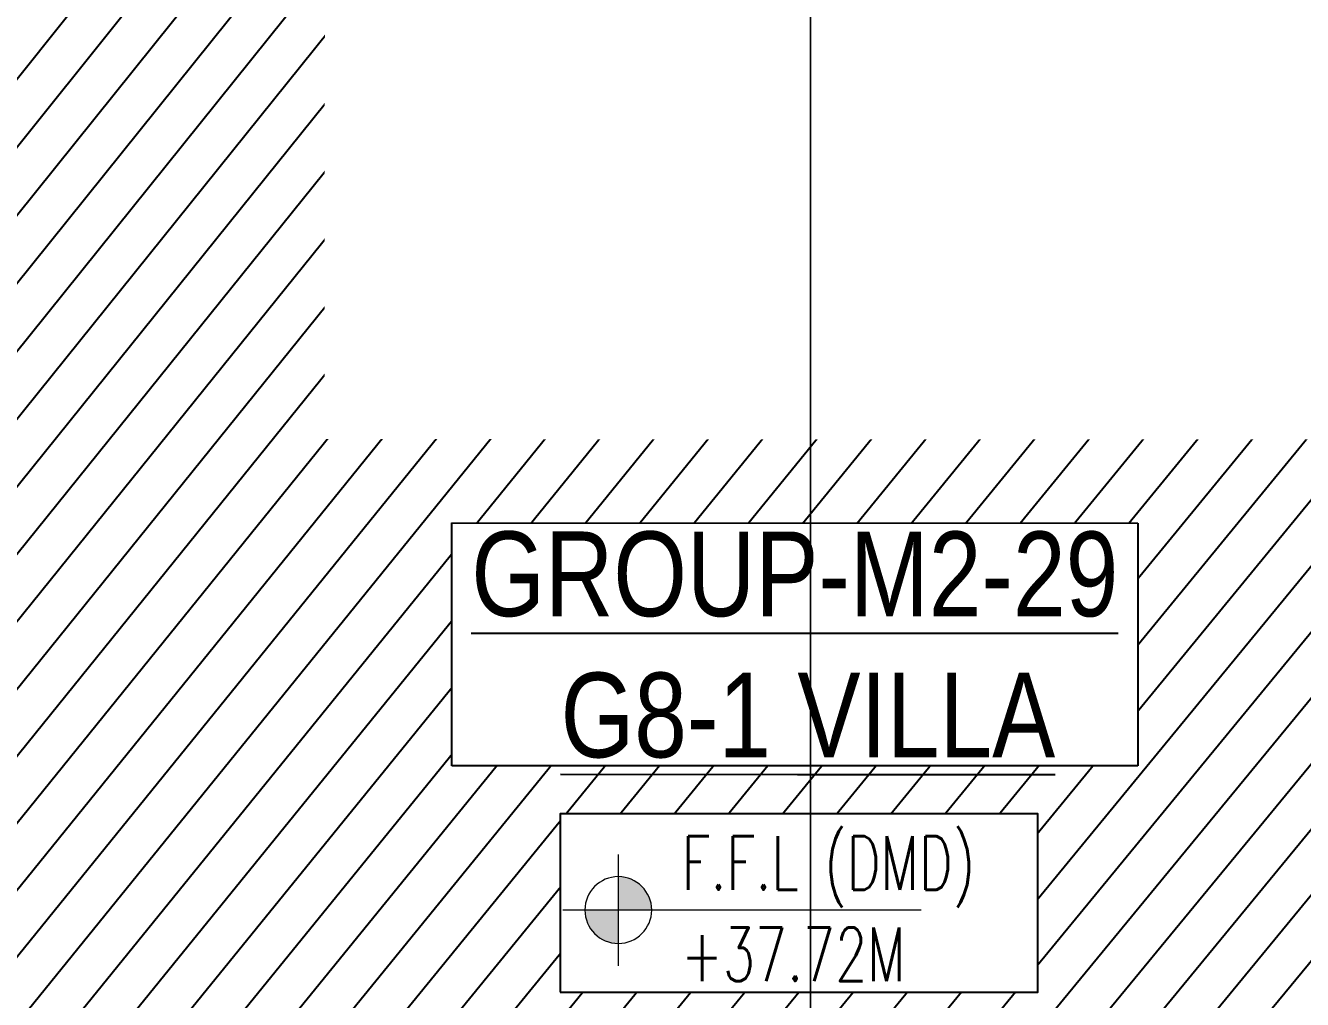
# Model space of a CAD drawing. Header units: centimetres. Extents: x -6122352 to 7132207, y -1694241 to 1947892.
# Drawn here: x 100188 to 107725, y -120287 to -114537 of the extents above; entities that cross this region are included whole.
import ezdxf
from ezdxf.xclip import XClip

# ---------------------------------------------------------------- set-up
doc = ezdxf.new("R2010")
doc.units = ezdxf.units.CM
doc.header["$MEASUREMENT"] = 0
doc.header["$XCLIPFRAME"] = 2
doc.linetypes.add('DASHED2', pattern=[0.375, 0.25, -0.125])
doc.linetypes.add('XR-AR-MID-SETTING OUT FOR MASTER$0$23585-XR-AR-MID-GROUND FLOOR$0$23261-XR-AR-SI-GF$0$HIDDEN', pattern=[0.375, 0.25, -0.125])
for name, color, linetype in [('00-MI-DIM', 7, 'Continuous'), ('@MI-REF LAYER', 7, 'Continuous'), ('B_TH_6', 7, 'Continuous'), ('XR-AR-MID-SETTING OUT FOR MASTER$0$23585-XR-AR-MID-GROUND FLOOR$0$A-Flor-Hral', 3, 'Continuous'), ('XR-AR-MID-SETTING OUT FOR MASTER$0$23585-XR-AR-MID-GROUND FLOOR$0$A-Flor-Strs', 1, 'Continuous'), ('XR-AR-MID-SETTING OUT FOR MASTER$0$23585-XR-AR-MID-GROUND FLOOR$0$G-SHAD-20', 251, 'Continuous'), ('XR-AR-MID-SETTING OUT FOR MASTER$0$23585-XR-AR-MID-GROUND FLOOR$0$GS-HATCH-FLOOR TILE', 251, 'Continuous'), ('Xref group 33-41$0$S-LEVELS', 2, 'Continuous'), ('Xref group 33-41$0$TYPICAL NEW PROFILE', 3, 'Continuous')]:
    doc.layers.add(name, color=color, linetype=linetype)
for name, color, linetype, lineweight in [('23585-XR-AR-DAMAC PLOT LIMITS$0$1-Mid units', 41, 'Continuous', 5), ('@ Foundations', 4, 'DASHED2', 50), ('A-ANNO-TEXT', 3, 'Continuous', 25), ('XR-AR-MID-SETTING OUT FOR MASTER$0$23585-XR-AR-MID-GROUND FLOOR$0$A-EQUP-KITN-PLAN', 202, 'Continuous', 9), ('XR-AR-MID-SETTING OUT FOR MASTER$0$23585-XR-AR-MID-GROUND FLOOR$0$A-FLOR-OVHD', 9, 'XR-AR-MID-SETTING OUT FOR MASTER$0$23585-XR-AR-MID-GROUND FLOOR$0$23261-XR-AR-SI-GF$0$HIDDEN', 15), ('XR-AR-MID-SETTING OUT FOR MASTER$0$23585-XR-AR-MID-GROUND FLOOR$0$A-WALL', 7, 'Continuous', 30), ('XR-AR-MID-SETTING OUT FOR MASTER$0$23585-XR-AR-MID-GROUND FLOOR$0$S-COLS', 51, 'Continuous', 40), ('Xref group 33-41$0$36-TAGLVL', 23, 'Continuous', 9)]:
    doc.layers.add(name, color=color, linetype=linetype, lineweight=lineweight)
doc.styles.add('Xref group 33-41$0$1710 X BOUNDARY WALL OPTION 1$0$Ariel', font='arial.ttf', dxfattribs={"width": 0.8})
doc.styles.add('Xref group 33-41$0$DLT_TEXT', font='romans.shx', dxfattribs={"width": 0.7})

# ---------------------------------------------------------------- blocks, each defined once
blk = doc.blocks.new('23585-XR-AR-DAMAC PLOT LIMITS')
at = {"layer": '23585-XR-AR-DAMAC PLOT LIMITS$0$1-Mid units', "color": 251, "true_color": 0x636466}
for points in [[(496542.4874999998, 2768900.885299999), (496546.5409000004, 2768905.3091), (496564.2358999997, 2768889.0955), (496560.1825000001, 2768884.671700001)], [(496538.4338999996, 2768896.4615), (496542.4874999998, 2768900.885299999), (496560.1825000001, 2768884.671700001), (496556.1290999996, 2768880.2479)]]:
    blk.add_lwpolyline(points, close=True, dxfattribs=at)
blk = doc.blocks.new('A$Cf093b529')
at = {"layer": 'A-ANNO-TEXT'}
blk.add_blockref('23585-XR-AR-DAMAC PLOT LIMITS', (-495391.9901121984, -2768603.441896566), dxfattribs=at)
blk = doc.blocks.new('XR-AR-MID-SETTING OUT FOR MASTER$0$23585-XR-AR-MID-GROUND FLOOR$0$945-4P-1-101-GROUND FLOOR PLAN$0$XR-MIDDLE-GROUND FLOOR PLAN$0$ASDASDASD')
blk.add_wipeout([(-42428.49006074868, 24502.348435747233), (-42278.49006074868, 24502.348435747143), (-42278.490060748925, 24052.348435747146), (-42428.49006074892, 24052.34843574723)])
blk.add_hatch(color=256).paths.add_polyline_path([(-42428.49006074868, 24502.34843574724), (-42278.49006074868, 24502.34843574715), (-42428.49006074893, 24052.34843574724)])
for p, q in [((-42278.49006074868, 24502.34843574715), (-42428.49006074868, 24502.34843574724)), ((-42428.49006074868, 24502.34843574724), (-42428.49006074893, 24052.34843574724)), ((-42428.49006074893, 24052.34843574724), (-42278.49006074868, 24502.34843574715)), ((-42278.49006074893, 24052.34843574715), (-42278.49006074868, 24502.34843574715)), ((-42428.49006074893, 24052.34843574724), (-42278.49006074893, 24052.34843574715))]:
    blk.add_line(p, q)
blk = doc.blocks.new('XR-AR-MID-SETTING OUT FOR MASTER$0$23585-XR-AR-MID-GROUND FLOOR$0$A$C08698786')
at = {"layer": 'XR-AR-MID-SETTING OUT FOR MASTER$0$23585-XR-AR-MID-GROUND FLOOR$0$S-COLS', "color": 252, "lineweight": 30}
blk.add_lwpolyline([(5900.000467061996, 15688.03591275215), (5900.000467061996, 14688.03591275215), (6100.000467061996, 14688.03591299057), (6100.000467061996, 15688.03591299057)], close=True, dxfattribs=at)
blk = doc.blocks.new('XR-AR-MID-SETTING OUT FOR MASTER')
at = {"layer": 'XR-AR-MID-SETTING OUT FOR MASTER$0$23585-XR-AR-MID-GROUND FLOOR$0$A-EQUP-KITN-PLAN', "color": 8}
for p, q in [((3900.071841031313, 15202.66031169891), (5500.076263219118, 15202.66031217575)), ((3900.071840971708, 14952.66031217575), (3900.071841031313, 15202.66031169891)), ((5500.0762629807, 14952.66031169891), (5500.076263219118, 15202.66031217575)), ((3500.047055631876, 14252.66031169891), (5300.028238087893, 14252.66031217575)), ((5300.027079373598, 12102.66431617737), (5300.028238087893, 14252.66031217575))]:
    blk.add_line(p, q, dxfattribs=at)
at = {"layer": 'XR-AR-MID-SETTING OUT FOR MASTER$0$23585-XR-AR-MID-GROUND FLOOR$0$A-Flor-Hral', "color": 8}
blk.add_lwpolyline([(100.008808940649, 14902.65850448608), (2090.008809119463, 14902.65850496292), (2090.008808881044, 14852.65850448608), (100.0088091790676, 14852.65850496292)], dxfattribs=at)
at = {"layer": 'XR-AR-MID-SETTING OUT FOR MASTER$0$23585-XR-AR-MID-GROUND FLOOR$0$A-FLOR-OVHD', "color": 8, "linetype": 'XR-AR-MID-SETTING OUT FOR MASTER$0$23585-XR-AR-MID-GROUND FLOOR$0$23261-XR-AR-SI-GF$0$HIDDEN', "ltscale": 5}
for p, q in [((5500.000221520662, 14952.65890216827), (3899.995457738638, 14952.65890169144)), ((3900.071499198675, 14852.66031217575), (5500.076263397932, 14852.66031265259)), ((5579.946963220835, 12102.66686105728), (5579.94848254323, 14852.65977716446)), ((3400.046698898077, 14152.65701627731), (3400.011432737112, 12202.66620731354)), ((3500.053779155016, 12202.66576147079), (3500.053778856993, 14152.65753126144))]:
    blk.add_line(p, q, dxfattribs=at)
at = {"layer": 'XR-AR-MID-SETTING OUT FOR MASTER$0$23585-XR-AR-MID-GROUND FLOOR$0$A-Flor-Strs', "color": 8}
for p, q in [((2040.00880882144, 14952.65850496292), (100.0088088214397, 14952.65850496292)), ((1480.008808463812, 14952.65850496292), (1480.008808642626, 14902.65850543976)), ((1760.008809119463, 14952.65850448608), (1760.008808940649, 14902.65850448608)), ((2040.00880882144, 14952.65850496292), (2040.008809179068, 14902.65850400925)), ((1480.008808940649, 14852.65850448608), (1480.008808940649, 13952.65850400925)), ((1760.008809119463, 14852.65850448608), (1760.008808523417, 13952.65850448608)), ((2040.008808940649, 14852.65850448608), (2040.008808881044, 13952.65850448608)), ((1480.008808881044, 13902.65850496292), (1480.008808583021, 13852.65850496292)), ((1760.008809000254, 13902.65850448608), (1760.008809000254, 13852.65850496292)), ((2040.008808881044, 13902.65850496292), (2040.008808881044, 13852.65850400925))]:
    blk.add_line(p, q, dxfattribs=at)
blk.add_circle((2040.008809119463, 14402.65850496292), 45.00000020605513, dxfattribs=at)
at = {"layer": 'XR-AR-MID-SETTING OUT FOR MASTER$0$23585-XR-AR-MID-GROUND FLOOR$0$A-WALL', "color": 8}
for points in [[(5899.999999791384, 19472.65428161621), (6099.999999731779, 19472.65428209305), (6100.001724034548, 5500.167464256287), (5900.001724511385, 5500.167624473572), (5900.00086197257, 14852.65960931778), (5500.076263397932, 14852.66031265259), (5500.0762629807, 14952.66031169891), (5900.000431150198, 14952.65961027145)], [(3900.046799689531, 14852.65960979462), (3900.046799749136, 14952.65960931778), (3400.047055512667, 14952.661257267), (3400.046698898077, 14152.65701627731), (3500.047055453062, 14152.6577372551), (3500.047055572271, 14852.65960979462)], [(1950.000811725855, 13202.63829565048), (2000.00029399991, 13202.63829565048), (2000.00945982337, 13652.63829517365), (1950.000810950994, 13652.63829469681)], [(3400.011432737112, 12202.66620731354), (3500.05377843976, 12202.66548633575), (3500.054259866476, 11502.6662735939), (4400.00315502286, 11502.6662735939), (4400.003322631121, 11252.66687631607), (3650.009347468615, 11252.66637420654), (3650.00999417901, 11027.59896087646), (3399.999906569719, 11027.60113668442)]]:
    blk.add_lwpolyline(points, close=True, dxfattribs=at)
blk.add_lwpolyline([(3500.047055572271, 14852.65960979462), (3400.047011226416, 14852.65965414047)], dxfattribs=at)
at = {"layer": 'XR-AR-MID-SETTING OUT FOR MASTER$0$23585-XR-AR-MID-GROUND FLOOR$0$G-SHAD-20', "color": 8}
blk.add_blockref('XR-AR-MID-SETTING OUT FOR MASTER$0$23585-XR-AR-MID-GROUND FLOOR$0$945-4P-1-101-GROUND FLOOR PLAN$0$XR-MIDDLE-GROUND FLOOR PLAN$0$ASDASDASD', (44478.49782505631, -10849.71202945709), dxfattribs=at)
at = {"layer": 'XR-AR-MID-SETTING OUT FOR MASTER$0$23585-XR-AR-MID-GROUND FLOOR$0$A-Flor-Hral', "color": 8}
blk.add_lwpolyline([(1150.008809179068, 13560.48195743561), (1150.008809059858, 13902.65850496292), (2090.008809238672, 13902.65850496292), (2090.008809119463, 13952.65850496292), (1100.008808940649, 13952.65850448608), (1100.008809119463, 13547.75468444824)], dxfattribs=at)
at = {"layer": 'XR-AR-MID-SETTING OUT FOR MASTER$0$23585-XR-AR-MID-GROUND FLOOR$0$A-Flor-Strs', "color": 8}
blk.add_lwpolyline([(650.0088085234165, 13572.65850496292), (650.008808940649, 14402.65850448608), (2040.008809119463, 14402.65850496292)], dxfattribs=at)
at = {"layer": 'XR-AR-MID-SETTING OUT FOR MASTER$0$23585-XR-AR-MID-GROUND FLOOR$0$A-WALL', "color": 8}
blk.add_lwpolyline([(2200.013650625944, 13652.63605213165), (2200.017217665911, 13652.6360502243), (2200.024336546659, 13852.63604974747), (1199.974533885717, 13852.65850543976), (1199.974534541368, 13752.66171360016), (1850.013650208712, 13752.64729642868), (1850.013650685549, 13102.64278697968), (2100.128742069006, 13102.63829755783), (2100.128742545843, 12652.63829708099), (1949.986809521914, 12652.64009141922), (1949.9868093431, 12552.35255002975), (2100.055755704641, 12552.35255050659), (2100.016017049551, 12049.97720527649), (2199.959899276495, 12049.97720527649), (2199.999632865191, 13202.6360502243), (2050.003180772066, 13202.63829612732), (2050.012347489595, 13652.63829517365), (2200.019845813513, 13652.63604927063)], close=True, dxfattribs=at)
at = {"layer": 'XR-AR-MID-SETTING OUT FOR MASTER$0$23585-XR-AR-MID-GROUND FLOOR$0$GS-HATCH-FLOOR TILE', "color": 8}
blk.add_blockref('XR-AR-MID-SETTING OUT FOR MASTER$0$23585-XR-AR-MID-GROUND FLOOR$0$A$C08698786', (-1.490116119384766e-07, 0), dxfattribs=at)
blk = doc.blocks.new('MID UNIT')
at = {"xscale": 0.001, "yscale": 0.001, "zscale": 0.001}
blk.add_blockref('XR-AR-MID-SETTING OUT FOR MASTER', (0, 0), dxfattribs=at)
blk = doc.blocks.new('TH_6')
at = {"xscale": -1}
blk.add_blockref('MID UNIT', (495826.3053798513, 2769163.996563952), dxfattribs=at)
blk.add_blockref('MID UNIT', (495814.3053798467, 2769163.996563952))
blk = doc.blocks.new('A$Ce2a03a74')
at = {"layer": 'B_TH_6', "xscale": 999.9914829579993, "yscale": 999.9914829579993, "zscale": 999.9914829579993}
blk.add_blockref('TH_6', (-495790404.5228079, -2769140733.343811), dxfattribs=at)
blk = doc.blocks.new('23585-XR-AR-MALDIVE-2$0$TH_6')
at = {"ltscale": 10, "xscale": 0.00100002623446598, "yscale": 0.00100002623446598, "zscale": 0.00100002623446598}
blk.add_blockref('A$Ce2a03a74', (495794.6272259735, 2769164.318430193), dxfattribs=at)
at = {"layer": '@ Foundations', "linetype": 'DASHED2', "ltscale": 0.25}
blk.add_lwpolyline([(495819.3303812214, 2769177.914900354), (495821.2803812214, 2769177.914900354), (495821.2803812214, 2769180.464900353), (495819.3303812214, 2769180.464900353)], close=True, dxfattribs=at)
blk = doc.blocks.new('Xref group 33-41$0$LVL  ATTR')
at = {"color": 7}
blk.add_wipeout([(-0.33727806633866564, 0.38352486299273547), (1.8973092599409713, 0.38352486299273547), (1.8973092599409713, -0.45047952129880775), (-0.33727806633866564, -0.4504795212988073)], dxfattribs=at)
at = {"layer": 'Xref group 33-41$0$36-TAGLVL', "extrusion": (-4.888139810645865e-07, 1.406522031717416e-17, 0.9999999999998805)}
h = blk.add_hatch(color=252, dxfattribs=at)
h.paths.add_polyline_path([(-0.06536514837319736, 0.1562500046566129, 0.4142135623730951), (-0.2216151483731973, 4.656612873077392e-09), (-0.06536514837319736, 4.656612873077392e-09)])
h.paths.add_polyline_path([(0.09088485162680264, 4.656612873077392e-09), (-0.06536514837319736, 4.656612873077392e-09), (-0.06536514837319736, -0.1562499953433871, 0.4142135623730951)])
at = {"layer": 'Xref group 33-41$0$36-TAGLVL', "extrusion": (-4.888139810645865e-07, 1.406522031717408e-17, 0.9999999999998805)}
for p, q in [((-0.06536515014719235, -0.2604166821887048), (-0.06536515014719235, 0.2604166511446238)), ((1.351057254982072, -1.396983861923218e-08, 5.262988010916589e-07), (-0.3253053234689158, -1.396983861923218e-08, -1.018362459642307e-07))]:
    blk.add_line(p, q, dxfattribs=at)
blk.add_circle((-0.06536514830387681, -4.494034574497252e-25, 3.195139836529895e-08), 0.15625, dxfattribs=at)
at = {"layer": 'Xref group 33-41$0$S-LEVELS', "color": 1}
blk.add_lwpolyline([(-0.3372780663386656, 0.3835248629927364), (1.897309259940972, 0.3835248629927364), (1.897309259940972, -0.4504795212988069), (-0.3372780663386656, -0.4504795212988069)], close=True, dxfattribs=at)
at = {"layer": 'Xref group 33-41$0$TYPICAL NEW PROFILE', "color": 3, "style": 'Xref group 33-41$0$DLT_TEXT', "width": 0.7}
for tag, p in [('+0.00M', (0.2413431143818681, 0.067100426539497, -0.0001437184612911057)), ('S.S.L', (0.2413431143818681, -0.3452672204089993, -0.0001437184612911057))]:
    blk.add_attdef(tag, p, '', height=0.2500000000000001, dxfattribs=at)

msp = doc.modelspace()

# ---------------------------------------------------------------- block references
at = {"layer": '@MI-REF LAYER'}
ref = msp.add_blockref('23585-XR-AR-MALDIVE-2$0$TH_6', (-496208326.7574779, -2769208174.627168), dxfattribs=dict(at, xscale=1000, yscale=1000, zscale=1000, rotation=359.9898026799146))
XClip(ref).set_block_clipping_path([(495793.21531099593, 2769187.936280817), (495793.2149762735, 2769163.9962983076), (495847.2527617854, 2769163.9963486344), (495847.25306829344, 2769187.9363225577), (495838.30045717536, 2769187.9363762513), (495832.3004524545, 2769187.9363386966), (495826.3004476223, 2769187.9363010433), (495820.3004380227, 2769187.936263551), (495814.3003051635, 2769187.9363737656), (495808.3002954731, 2769187.9363360275), (495805.15532025974, 2769187.9363550907), (495802.30044063367, 2769187.9364336496), (495796.00540770777, 2769187.93633469)])

# ---------------------------------------------------------------- next in the draw order: wipeouts: each hides what was drawn before it
at = {"color": 10}
msp.add_wipeout([(80671.0927575344, -112688.69271909156), (80668.67595814409, -126962.21612512293), (128969.67574759165, -126970.54477108919), (128972.26076102929, -112697.21487519397), (122722.14929225625, -112696.02492797971), (122722.23043385785, -112996.63199927432), (86921.09498936325, -112990.26022920397), (86921.28313619774, -112689.63707372524), (80669.79353559675, -112688.67490678778)], dxfattribs=at).dxf.layer = '@MI-REF LAYER'

# ---------------------------------------------------------------- next in the draw order: hatches: boundary and pattern name
at = {"layer": '@MI-REF LAYER'}
h = msp.add_hatch(dxfattribs=at)
h.set_pattern_fill('ANSI31', color=256, scale=1999.999998458916, angle=6.722712845868625)
h.set_pattern_definition([(51.72271284586864, (-2376887221.962272, -1504247764.216332), (-196.2554993275065, 154.8669715833345), [])])
h.paths.add_polyline_path([(128968.3712634645, -126970.6408003233), (128972.2607769291, -112697.1211714615), (122722.1492945162, -112696.0087978897), (122722.2304337087, -112996.6320024482), (86921.34585734639, -112990.260273685), (86919.76512353543, -112689.8480402777), (80669.78827643479, -112688.7702202841), (80667.37725087762, -126962.3112122057)])

# ---------------------------------------------------------------- next in the draw order: block references
at = {"layer": '@MI-REF LAYER', "color": 7}
ref = msp.add_blockref('Xref group 33-41$0$LVL  ATTR', (103768.9968239613, -119759.0924403266, -118.1866061406301), dxfattribs=dict(at, xscale=-1261.776681587609, yscale=1261.776681587609, zscale=1261.776681587609, rotation=179.9884594738124))
ref.add_attrib('S.S.L', 'F.F.L (DMD)', (104060.6766330349, -119638.9452307774, -118.3679467438009), dxfattribs={"layer": 'Xref group 33-41$0$TYPICAL NEW PROFILE', "color": 3, "height": 315.4441703969023, "rotation": 359.9884626640568, "style": 'Xref group 33-41$0$DLT_TEXT', "width": 0.7})
ref.add_attrib('+0.00M', '+37.72M ', (104057.8974243375, -120178.1466696205, -118.3679467438009), dxfattribs={"layer": 'Xref group 33-41$0$TYPICAL NEW PROFILE', "color": 3, "height": 315.4441703969023, "rotation": 359.9884626640568, "style": 'Xref group 33-41$0$DLT_TEXT', "width": 0.7})

# ---------------------------------------------------------------- next in the draw order: texts
at = {"layer": '00-MI-DIM', "color": 3, "insert": (102754.351750006, -117523.8547210922), "char_height": 500.0000000000002, "width": 3948.532521541534, "attachment_point": 1, "rotation": 359.9877974631362, "style": 'Xref group 33-41$0$1710 X BOUNDARY WALL OPTION 1$0$Ariel', "bg_fill": 19, "box_fill_scale": 1.1, "bg_fill_color": 256, "bg_fill_transparency": 0}
msp.add_mtext('\\pxqc;{\\LGROUP-M2-29  G8-1 VILLA}', dxfattribs=at)

# ---------------------------------------------------------------- next in the draw order: wipeouts: each hides what was drawn before it
at = {"color": 6}
msp.add_wipeout([(101954.73691046184, -113677.14375897394), (109140.4605253744, -113678.59110901582), (109139.79551996796, -116980.1799585908), (101954.07190505016, -116978.73261066798)], dxfattribs=at).translate(0, 0, -20.73480818323026).dxf.layer = '@MI-REF LAYER'

# ---------------------------------------------------------------- next in the draw order: block references
at = {"layer": '@MI-REF LAYER', "xscale": 1000, "yscale": 1000, "zscale": 1000, "rotation": 312.4882903633292}
msp.add_blockref('A$Cf093b529', (-891608.7329339073, 539022.7201118186), dxfattribs=at)

doc.saveas('drawing.dxf')
